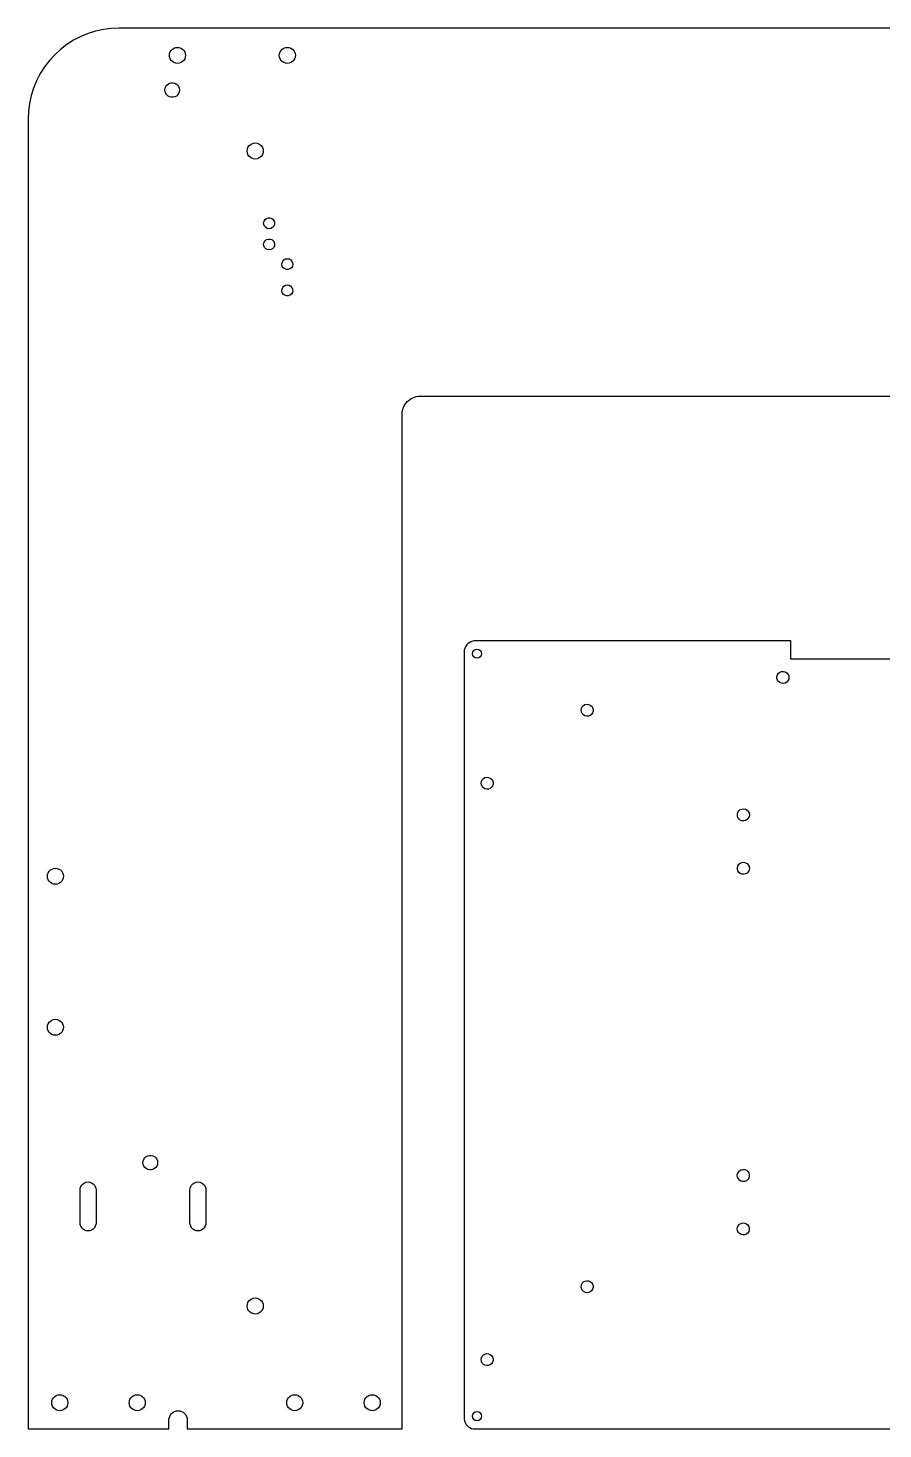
# Model space of a CAD drawing. Header units: metres. Extents: x -234 to 234, y 0 to 384.
# Drawn here: x -234.2 to 0, y 0 to 384 of the extents above; entities that cross this region are included whole.
import ezdxf

# ---------------------------------------------------------------- set-up
doc = ezdxf.new("R2010")
doc.units = ezdxf.units.M

msp = doc.modelspace()

# ---------------------------------------------------------------- linework, layer by layer
for p, q in [((-209.25, 384), (-211.429, 383.905)), ((209.25, 384), (-209.25, 384)), ((-221.75, 380.651), (-223.589, 379.479)), ((-219.815, 381.658), (-221.75, 380.651)), ((-217.8, 382.492), (-219.815, 381.658)), ((-215.72, 383.148), (-217.8, 382.492)), ((-213.591, 383.62), (-215.72, 383.148)), ((-211.429, 383.905), (-213.591, 383.62)), ((-226.928, 376.678), (-228.401, 375.07)), ((-225.32, 378.151), (-226.928, 376.678)), ((-223.589, 379.479), (-225.32, 378.151)), ((-195.5, 376.5), (-195.445, 376.99)), ((-195.445, 376.01), (-195.5, 376.5)), ((-195.445, 376.99), (-195.282, 377.455)), ((-195.282, 377.455), (-195.02, 377.872)), ((-195.02, 377.872), (-194.672, 378.22)), ((-194.672, 378.22), (-194.255, 378.482)), ((-194.255, 378.482), (-193.79, 378.645)), ((-193.79, 378.645), (-193.3, 378.7)), ((-193.3, 378.7), (-192.81, 378.645)), ((-192.81, 378.645), (-192.345, 378.482)), ((-192.345, 378.482), (-191.928, 378.22)), ((-191.928, 378.22), (-191.58, 377.872)), ((-191.58, 377.872), (-191.318, 377.455)), ((-191.318, 377.455), (-191.155, 376.99)), ((-191.155, 376.99), (-191.1, 376.5)), ((-191.1, 376.5), (-191.155, 376.01)), ((-165.4, 376.5), (-165.345, 376.99)), ((-165.345, 376.01), (-165.4, 376.5)), ((-165.345, 376.99), (-165.182, 377.455)), ((-165.182, 377.455), (-164.92, 377.872)), ((-164.92, 377.872), (-164.572, 378.22)), ((-164.572, 378.22), (-164.155, 378.482)), ((-164.155, 378.482), (-163.69, 378.645)), ((-163.69, 378.645), (-163.2, 378.7)), ((-163.2, 378.7), (-162.71, 378.645)), ((-162.71, 378.645), (-162.245, 378.482)), ((-162.245, 378.482), (-161.828, 378.22)), ((-161.828, 378.22), (-161.48, 377.872)), ((-161.48, 377.872), (-161.218, 377.455)), ((-161.218, 377.455), (-161.055, 376.99)), ((-161.055, 376.99), (-161, 376.5)), ((-161, 376.5), (-161.055, 376.01)), ((-229.729, 373.339), (-230.901, 371.5)), ((-228.401, 375.07), (-229.729, 373.339)), ((-195.282, 375.545), (-195.445, 376.01)), ((-195.02, 375.128), (-195.282, 375.545)), ((-194.672, 374.78), (-195.02, 375.128)), ((-194.255, 374.518), (-194.672, 374.78)), ((-193.79, 374.355), (-194.255, 374.518)), ((-193.3, 374.3), (-193.79, 374.355)), ((-192.81, 374.355), (-193.3, 374.3)), ((-192.345, 374.518), (-192.81, 374.355)), ((-191.928, 374.78), (-192.345, 374.518)), ((-191.58, 375.128), (-191.928, 374.78)), ((-191.318, 375.545), (-191.58, 375.128)), ((-191.155, 376.01), (-191.318, 375.545)), ((-165.182, 375.545), (-165.345, 376.01)), ((-164.92, 375.128), (-165.182, 375.545)), ((-164.572, 374.78), (-164.92, 375.128)), ((-164.155, 374.518), (-164.572, 374.78)), ((-163.69, 374.355), (-164.155, 374.518)), ((-163.2, 374.3), (-163.69, 374.355)), ((-162.71, 374.355), (-163.2, 374.3)), ((-162.245, 374.518), (-162.71, 374.355)), ((-161.828, 374.78), (-162.245, 374.518)), ((-161.48, 375.128), (-161.828, 374.78)), ((-161.218, 375.545), (-161.48, 375.128)), ((-161.055, 376.01), (-161.218, 375.545)), ((-231.908, 369.565), (-232.742, 367.55)), ((-230.901, 371.5), (-231.908, 369.565)), ((-196.247, 368.326), (-195.886, 368.646)), ((-195.886, 368.646), (-195.459, 368.87)), ((-195.459, 368.87), (-194.991, 368.985)), ((-194.991, 368.985), (-194.509, 368.985)), ((-194.509, 368.985), (-194.041, 368.87)), ((-194.041, 368.87), (-193.614, 368.646)), ((-193.614, 368.646), (-193.253, 368.326)), ((-233.398, 365.47), (-233.87, 363.341)), ((-232.742, 367.55), (-233.398, 365.47)), ((-196.75, 367), (-196.692, 367.479)), ((-196.692, 366.521), (-196.75, 367)), ((-196.692, 367.479), (-196.521, 367.929)), ((-196.521, 366.071), (-196.692, 366.521)), ((-196.521, 367.929), (-196.247, 368.326)), ((-196.247, 365.674), (-196.521, 366.071)), ((-195.886, 365.354), (-196.247, 365.674)), ((-195.459, 365.13), (-195.886, 365.354)), ((-194.991, 365.015), (-195.459, 365.13)), ((-194.509, 365.015), (-194.991, 365.015)), ((-194.041, 365.13), (-194.509, 365.015)), ((-193.614, 365.354), (-194.041, 365.13)), ((-193.253, 365.674), (-193.614, 365.354)), ((-193.253, 368.326), (-192.979, 367.929)), ((-192.979, 366.071), (-193.253, 365.674)), ((-192.979, 367.929), (-192.808, 367.479)), ((-192.808, 366.521), (-192.979, 366.071)), ((-192.808, 367.479), (-192.75, 367)), ((-192.75, 367), (-192.808, 366.521)), ((-234.155, 361.179), (-234.25, 359)), ((-233.87, 363.341), (-234.155, 361.179)), ((-234.25, 359), (-234.25, 0)), ((-174.2, 350.29), (-174.145, 350.78)), ((-174.145, 349.8), (-174.2, 350.29)), ((-174.145, 350.78), (-173.982, 351.245)), ((-173.982, 349.335), (-174.145, 349.8)), ((-173.982, 351.245), (-173.72, 351.662)), ((-173.72, 351.662), (-173.372, 352.01)), ((-173.372, 352.01), (-172.955, 352.272)), ((-172.955, 352.272), (-172.49, 352.435)), ((-172.49, 352.435), (-172, 352.49)), ((-172, 352.49), (-171.51, 352.435)), ((-171.51, 352.435), (-171.045, 352.272)), ((-171.045, 352.272), (-170.628, 352.01)), ((-170.628, 352.01), (-170.28, 351.662)), ((-170.28, 351.662), (-170.018, 351.245)), ((-170.018, 351.245), (-169.855, 350.78)), ((-169.855, 349.8), (-170.018, 349.335)), ((-169.855, 350.78), (-169.8, 350.29)), ((-169.8, 350.29), (-169.855, 349.8)), ((-173.72, 348.918), (-173.982, 349.335)), ((-173.372, 348.57), (-173.72, 348.918)), ((-172.955, 348.308), (-173.372, 348.57)), ((-172.49, 348.145), (-172.955, 348.308)), ((-172, 348.09), (-172.49, 348.145)), ((-171.51, 348.145), (-172, 348.09)), ((-171.045, 348.308), (-171.51, 348.145)), ((-170.628, 348.57), (-171.045, 348.308)), ((-170.28, 348.918), (-170.628, 348.57)), ((-170.018, 349.335), (-170.28, 348.918)), ((-169.695, 330.604), (-169.574, 331.083)), ((-169.654, 330.112), (-169.695, 330.604)), ((-169.574, 331.083), (-169.304, 331.496)), ((-169.304, 331.496), (-168.914, 331.799)), ((-168.914, 331.799), (-168.447, 331.96)), ((-168.447, 331.96), (-167.953, 331.96)), ((-167.953, 331.96), (-167.486, 331.799)), ((-167.486, 331.799), (-167.096, 331.496)), ((-167.096, 331.496), (-166.826, 331.083)), ((-166.826, 331.083), (-166.705, 330.604)), ((-166.705, 330.604), (-166.746, 330.112)), ((-169.456, 329.66), (-169.654, 330.112)), ((-169.121, 329.296), (-169.456, 329.66)), ((-168.687, 329.061), (-169.121, 329.296)), ((-168.2, 328.98), (-168.687, 329.061)), ((-167.713, 329.061), (-168.2, 328.98)), ((-167.279, 329.296), (-167.713, 329.061)), ((-166.944, 329.66), (-167.279, 329.296)), ((-166.746, 330.112), (-166.944, 329.66)), ((-169.695, 324.804), (-169.574, 325.283)), ((-169.654, 324.312), (-169.695, 324.804)), ((-169.456, 323.86), (-169.654, 324.312)), ((-169.574, 325.283), (-169.304, 325.696)), ((-169.121, 323.496), (-169.456, 323.86)), ((-169.304, 325.696), (-168.914, 325.999)), ((-168.687, 323.261), (-169.121, 323.496)), ((-168.914, 325.999), (-168.447, 326.16)), ((-168.2, 323.18), (-168.687, 323.261)), ((-168.447, 326.16), (-167.953, 326.16)), ((-167.713, 323.261), (-168.2, 323.18)), ((-167.953, 326.16), (-167.486, 325.999)), ((-167.279, 323.496), (-167.713, 323.261)), ((-167.486, 325.999), (-167.096, 325.696)), ((-166.944, 323.86), (-167.279, 323.496)), ((-167.096, 325.696), (-166.826, 325.283)), ((-166.746, 324.312), (-166.944, 323.86)), ((-166.826, 325.283), (-166.705, 324.804)), ((-166.705, 324.804), (-166.746, 324.312)), ((-164.695, 319.156), (-164.654, 319.648)), ((-164.574, 318.677), (-164.695, 319.156)), ((-164.654, 319.648), (-164.456, 320.1)), ((-164.456, 320.1), (-164.121, 320.464)), ((-164.121, 320.464), (-163.687, 320.699)), ((-163.687, 320.699), (-163.2, 320.78)), ((-163.2, 320.78), (-162.713, 320.699)), ((-162.713, 320.699), (-162.279, 320.464)), ((-162.279, 320.464), (-161.944, 320.1)), ((-161.944, 320.1), (-161.746, 319.648)), ((-161.705, 319.156), (-161.826, 318.677)), ((-161.746, 319.648), (-161.705, 319.156)), ((-164.304, 318.264), (-164.574, 318.677)), ((-163.914, 317.961), (-164.304, 318.264)), ((-163.447, 317.8), (-163.914, 317.961)), ((-162.953, 317.8), (-163.447, 317.8)), ((-162.486, 317.961), (-162.953, 317.8)), ((-162.096, 318.264), (-162.486, 317.961)), ((-161.826, 318.677), (-162.096, 318.264)), ((-164.695, 311.956), (-164.654, 312.448)), ((-164.574, 311.477), (-164.695, 311.956)), ((-164.654, 312.448), (-164.456, 312.9)), ((-164.304, 311.064), (-164.574, 311.477)), ((-164.456, 312.9), (-164.121, 313.264)), ((-163.914, 310.761), (-164.304, 311.064)), ((-164.121, 313.264), (-163.687, 313.499)), ((-163.687, 313.499), (-163.2, 313.58)), ((-163.2, 313.58), (-162.713, 313.499)), ((-162.713, 313.499), (-162.279, 313.264)), ((-162.096, 311.064), (-162.486, 310.761)), ((-162.279, 313.264), (-161.944, 312.9)), ((-161.826, 311.477), (-162.096, 311.064)), ((-161.944, 312.9), (-161.746, 312.448)), ((-161.705, 311.956), (-161.826, 311.477)), ((-161.746, 312.448), (-161.705, 311.956)), ((-163.447, 310.6), (-163.914, 310.761)), ((-162.953, 310.6), (-163.447, 310.6)), ((-162.486, 310.761), (-162.953, 310.6)), ((-131.255, 280.269), (-131.016, 280.707)), ((-131.016, 280.707), (-130.736, 281.119)), ((-130.736, 281.119), (-130.415, 281.501)), ((-130.415, 281.501), (-130.058, 281.849)), ((-130.058, 281.849), (-129.669, 282.16)), ((-129.669, 282.16), (-129.25, 282.43)), ((-129.25, 282.43), (-128.806, 282.658)), ((-128.806, 282.658), (-128.342, 282.84)), ((-128.342, 282.84), (-127.863, 282.975)), ((-127.863, 282.975), (-127.372, 283.061)), ((-127.372, 283.061), (-126.875, 283.098)), ((-126.875, 283.098), (-126.75, 283.1)), ((-126.75, 283.1), (113.25, 283.1)), ((-131.75, 278.1), (-131.744, 278.349)), ((-131.75, 0), (-131.75, 278.1)), ((-131.744, 278.349), (-131.694, 278.845)), ((-131.694, 278.845), (-131.595, 279.334)), ((-131.595, 279.334), (-131.448, 279.81)), ((-131.448, 279.81), (-131.255, 280.269)), ((-113.782, 215.207), (-114.117, 214.843)), ((-113.391, 215.511), (-113.782, 215.207)), ((-112.955, 215.747), (-113.391, 215.511)), ((-112.486, 215.908), (-112.955, 215.747)), ((-111.998, 215.99), (-112.486, 215.908)), ((-25.26, 215.994), (-111.998, 215.99)), ((-25.26, 211), (-25.26, 215.994)), ((-114.709, 213.494), (-114.75, 213)), ((-114.75, 213), (-114.74, 2.75226)), ((-114.587, 213.974), (-114.709, 213.494)), ((-114.388, 214.428), (-114.587, 213.974)), ((-114.117, 214.843), (-114.388, 214.428)), ((-112.5, 212.5), (-112.405, 212.978)), ((-112.405, 212.022), (-112.5, 212.5)), ((-112.405, 212.978), (-112.134, 213.384)), ((-112.134, 211.616), (-112.405, 212.022)), ((-112.134, 213.384), (-111.728, 213.655)), ((-111.728, 211.345), (-112.134, 211.616)), ((-111.728, 213.655), (-111.25, 213.75)), ((-111.25, 211.25), (-111.728, 211.345)), ((-111.25, 213.75), (-110.772, 213.655)), ((-110.772, 211.345), (-111.25, 211.25)), ((-110.772, 213.655), (-110.366, 213.384)), ((-110.366, 211.616), (-110.772, 211.345)), ((-110.366, 213.384), (-110.095, 212.978)), ((-110.095, 212.022), (-110.366, 211.616)), ((-110.095, 212.978), (-110, 212.5)), ((-110, 212.5), (-110.095, 212.022)), ((-28.6195, 207.122), (-28.235, 207.429)), ((-28.235, 207.429), (-27.7771, 207.609)), ((-27.7771, 207.609), (-27.2867, 207.645)), ((-27.2867, 207.645), (-26.8072, 207.536)), ((-26.8072, 207.536), (-26.3812, 207.29)), ((11.76, 211), (-25.26, 211)), ((-29.0416, 206.246), (-28.8966, 206.716)), ((-29.0416, 205.754), (-29.0416, 206.246)), ((-28.8966, 205.284), (-29.0416, 205.754)), ((-28.8966, 206.716), (-28.6195, 207.122)), ((-28.6195, 204.878), (-28.8966, 205.284)), ((-28.235, 204.571), (-28.6195, 204.878)), ((-27.7771, 204.391), (-28.235, 204.571)), ((-27.2867, 204.355), (-27.7771, 204.391)), ((-26.8072, 204.464), (-27.2867, 204.355)), ((-26.3812, 204.71), (-26.8072, 204.464)), ((-26.3812, 207.29), (-26.0467, 206.929)), ((-26.0467, 205.071), (-26.3812, 204.71)), ((-26.0467, 206.929), (-25.8333, 206.486)), ((-25.8333, 205.514), (-26.0467, 205.071)), ((-25.8333, 206.486), (-25.76, 206)), ((-25.76, 206), (-25.8333, 205.514)), ((-82.7, 197), (-82.6267, 197.486)), ((-82.6267, 196.514), (-82.7, 197)), ((-82.6267, 197.486), (-82.4133, 197.929)), ((-82.4133, 196.071), (-82.6267, 196.514)), ((-82.4133, 197.929), (-82.0788, 198.29)), ((-82.0788, 195.71), (-82.4133, 196.071)), ((-82.0788, 198.29), (-81.6528, 198.536)), ((-81.6528, 198.536), (-81.1733, 198.645)), ((-81.1733, 198.645), (-80.6828, 198.609)), ((-80.6828, 198.609), (-80.225, 198.429)), ((-80.225, 198.429), (-79.8405, 198.122)), ((-79.8405, 195.878), (-80.225, 195.571)), ((-79.8405, 198.122), (-79.5634, 197.716)), ((-79.5634, 196.284), (-79.8405, 195.878)), ((-79.5634, 197.716), (-79.4184, 197.246)), ((-79.4184, 196.754), (-79.5634, 196.284)), ((-79.4184, 197.246), (-79.4184, 196.754)), ((-81.6528, 195.464), (-82.0788, 195.71)), ((-81.1733, 195.355), (-81.6528, 195.464)), ((-80.6828, 195.391), (-81.1733, 195.355)), ((-80.225, 195.571), (-80.6828, 195.391)), ((-110.1, 177), (-110.027, 177.486)), ((-110.027, 176.514), (-110.1, 177)), ((-110.027, 177.486), (-109.813, 177.929)), ((-109.813, 177.929), (-109.479, 178.29)), ((-109.479, 178.29), (-109.053, 178.536)), ((-109.053, 178.536), (-108.573, 178.645)), ((-108.573, 178.645), (-108.083, 178.609)), ((-108.083, 178.609), (-107.625, 178.429)), ((-107.625, 178.429), (-107.24, 178.122)), ((-107.24, 178.122), (-106.963, 177.716)), ((-106.963, 177.716), (-106.818, 177.246)), ((-106.818, 176.754), (-106.963, 176.284)), ((-106.818, 177.246), (-106.818, 176.754)), ((-109.813, 176.071), (-110.027, 176.514)), ((-109.479, 175.71), (-109.813, 176.071)), ((-109.053, 175.464), (-109.479, 175.71)), ((-108.573, 175.355), (-109.053, 175.464)), ((-108.083, 175.391), (-108.573, 175.355)), ((-107.625, 175.571), (-108.083, 175.391)), ((-107.24, 175.878), (-107.625, 175.571)), ((-106.963, 176.284), (-107.24, 175.878)), ((-39.8916, 168.57), (-39.7466, 169.04)), ((-39.7466, 169.04), (-39.4695, 169.447)), ((-39.4695, 169.447), (-39.085, 169.754)), ((-39.085, 169.754), (-38.6272, 169.933)), ((-38.6272, 169.933), (-38.1367, 169.97)), ((-38.1367, 169.97), (-37.6572, 169.861)), ((-37.6572, 169.861), (-37.2312, 169.615)), ((-37.2312, 169.615), (-36.8967, 169.254)), ((-36.8967, 169.254), (-36.6833, 168.811)), ((-39.8916, 168.079), (-39.8916, 168.57)), ((-39.7466, 167.609), (-39.8916, 168.079)), ((-39.4695, 167.202), (-39.7466, 167.609)), ((-39.085, 166.896), (-39.4695, 167.202)), ((-38.6272, 166.716), (-39.085, 166.896)), ((-38.1367, 166.679), (-38.6272, 166.716)), ((-37.6572, 166.789), (-38.1367, 166.679)), ((-37.2312, 167.035), (-37.6572, 166.789)), ((-36.8967, 167.395), (-37.2312, 167.035)), ((-36.6833, 167.838), (-36.8967, 167.395)), ((-36.6833, 168.811), (-36.61, 168.325)), ((-36.61, 168.325), (-36.6833, 167.838)), ((-227.705, 153.482), (-227.24, 153.645)), ((-227.24, 153.645), (-226.75, 153.7)), ((-226.75, 153.7), (-226.26, 153.645)), ((-226.26, 153.645), (-225.795, 153.482)), ((-39.8916, 153.921), (-39.7466, 154.391)), ((-39.8916, 153.429), (-39.8916, 153.921)), ((-39.7466, 154.391), (-39.4695, 154.798)), ((-39.4695, 154.798), (-39.085, 155.104)), ((-39.085, 155.104), (-38.6272, 155.284)), ((-38.6272, 155.284), (-38.1367, 155.321)), ((-38.1367, 155.321), (-37.6572, 155.211)), ((-37.6572, 155.211), (-37.2312, 154.965)), ((-37.2312, 154.965), (-36.8967, 154.605)), ((-36.8967, 154.605), (-36.6833, 154.162)), ((-36.6833, 154.162), (-36.61, 153.675)), ((-36.61, 153.675), (-36.6833, 153.189)), ((-228.95, 151.5), (-228.895, 151.99)), ((-228.895, 151.01), (-228.95, 151.5)), ((-228.895, 151.99), (-228.732, 152.455)), ((-228.732, 150.545), (-228.895, 151.01)), ((-228.732, 152.455), (-228.47, 152.872)), ((-228.47, 150.128), (-228.732, 150.545)), ((-228.47, 152.872), (-228.122, 153.22)), ((-228.122, 149.78), (-228.47, 150.128)), ((-228.122, 153.22), (-227.705, 153.482)), ((-227.705, 149.518), (-228.122, 149.78)), ((-225.795, 153.482), (-225.378, 153.22)), ((-225.378, 149.78), (-225.795, 149.518)), ((-225.378, 153.22), (-225.03, 152.872)), ((-225.03, 150.128), (-225.378, 149.78)), ((-225.03, 152.872), (-224.768, 152.455)), ((-224.768, 150.545), (-225.03, 150.128)), ((-224.768, 152.455), (-224.605, 151.99)), ((-224.605, 151.01), (-224.768, 150.545)), ((-224.605, 151.99), (-224.55, 151.5)), ((-224.55, 151.5), (-224.605, 151.01)), ((-39.7466, 152.96), (-39.8916, 153.429)), ((-39.4695, 152.553), (-39.7466, 152.96)), ((-39.085, 152.246), (-39.4695, 152.553)), ((-38.6272, 152.067), (-39.085, 152.246)), ((-38.1367, 152.03), (-38.6272, 152.067)), ((-37.6572, 152.139), (-38.1367, 152.03)), ((-37.2312, 152.385), (-37.6572, 152.139)), ((-36.8967, 152.746), (-37.2312, 152.385)), ((-36.6833, 153.189), (-36.8967, 152.746)), ((-227.24, 149.355), (-227.705, 149.518)), ((-226.75, 149.3), (-227.24, 149.355)), ((-226.26, 149.355), (-226.75, 149.3)), ((-225.795, 149.518), (-226.26, 149.355)), ((-228.732, 111.055), (-228.47, 111.472)), ((-228.47, 111.472), (-228.122, 111.82)), ((-228.122, 111.82), (-227.705, 112.082)), ((-227.705, 112.082), (-227.24, 112.245)), ((-227.24, 112.245), (-226.75, 112.3)), ((-226.75, 112.3), (-226.26, 112.245)), ((-226.26, 112.245), (-225.795, 112.082)), ((-225.795, 112.082), (-225.378, 111.82)), ((-225.378, 111.82), (-225.03, 111.472)), ((-225.03, 111.472), (-224.768, 111.055)), ((-228.95, 110.1), (-228.895, 110.59)), ((-228.895, 109.61), (-228.95, 110.1)), ((-228.895, 110.59), (-228.732, 111.055)), ((-228.732, 109.145), (-228.895, 109.61)), ((-228.47, 108.728), (-228.732, 109.145)), ((-228.122, 108.38), (-228.47, 108.728)), ((-227.705, 108.118), (-228.122, 108.38)), ((-227.24, 107.955), (-227.705, 108.118)), ((-226.75, 107.9), (-227.24, 107.955)), ((-226.26, 107.955), (-226.75, 107.9)), ((-225.795, 108.118), (-226.26, 107.955)), ((-225.378, 108.38), (-225.795, 108.118)), ((-225.03, 108.728), (-225.378, 108.38)), ((-224.768, 109.145), (-225.03, 108.728)), ((-224.768, 111.055), (-224.605, 110.59)), ((-224.605, 109.61), (-224.768, 109.145)), ((-224.605, 110.59), (-224.55, 110.1)), ((-224.55, 110.1), (-224.605, 109.61)), ((-202.75, 73), (-202.692, 73.4786)), ((-202.692, 72.5214), (-202.75, 73)), ((-202.692, 73.4786), (-202.521, 73.9294)), ((-202.521, 73.9294), (-202.247, 74.3262)), ((-202.247, 74.3262), (-201.886, 74.646)), ((-201.886, 74.646), (-201.459, 74.87)), ((-201.459, 74.87), (-200.991, 74.9854)), ((-200.991, 74.9854), (-200.509, 74.9854)), ((-200.509, 74.9854), (-200.041, 74.87)), ((-200.041, 74.87), (-199.614, 74.646)), ((-199.614, 74.646), (-199.253, 74.3262)), ((-199.253, 74.3262), (-198.979, 73.9294)), ((-198.979, 73.9294), (-198.808, 73.4786)), ((-198.808, 73.4786), (-198.75, 73)), ((-198.75, 73), (-198.808, 72.5214)), ((-202.521, 72.0705), (-202.692, 72.5214)), ((-202.247, 71.6738), (-202.521, 72.0705)), ((-201.886, 71.354), (-202.247, 71.6738)), ((-201.459, 71.13), (-201.886, 71.354)), ((-200.991, 71.0146), (-201.459, 71.13)), ((-200.509, 71.0146), (-200.991, 71.0146)), ((-200.041, 71.13), (-200.509, 71.0146)), ((-199.614, 71.354), (-200.041, 71.13)), ((-199.253, 71.6738), (-199.614, 71.354)), ((-198.979, 72.0705), (-199.253, 71.6738)), ((-198.808, 72.5214), (-198.979, 72.0705)), ((-39.91, 69.4746), (-39.8367, 69.9609)), ((-39.8367, 68.9882), (-39.91, 69.4746)), ((-39.8367, 69.9609), (-39.6233, 70.4041)), ((-39.6233, 70.4041), (-39.2888, 70.7646)), ((-39.2888, 70.7646), (-38.8628, 71.0105)), ((-38.8628, 71.0105), (-38.3833, 71.12)), ((-38.3833, 71.12), (-37.8928, 71.0832)), ((-37.8928, 71.0832), (-37.435, 70.9035)), ((-37.435, 70.9035), (-37.0505, 70.5969)), ((-37.0505, 70.5969), (-36.7734, 70.1905)), ((-36.7734, 70.1905), (-36.6284, 69.7205)), ((-36.6284, 69.2287), (-36.7734, 68.7587)), ((-36.6284, 69.7205), (-36.6284, 69.2287)), ((-220, 65.5), (-219.945, 65.9895)), ((-220, 56.5), (-220, 65.5)), ((-219.945, 65.9895), (-219.782, 66.4545)), ((-219.782, 66.4545), (-219.52, 66.8717)), ((-219.52, 66.8717), (-219.172, 67.22)), ((-219.172, 67.22), (-218.755, 67.4821)), ((-218.755, 67.4821), (-218.29, 67.6448)), ((-218.29, 67.6448), (-217.8, 67.7)), ((-217.8, 67.7), (-217.31, 67.6448)), ((-217.31, 67.6448), (-216.845, 67.4821)), ((-216.845, 67.4821), (-216.428, 67.22)), ((-216.428, 67.22), (-216.08, 66.8717)), ((-216.08, 66.8717), (-215.818, 66.4545)), ((-215.818, 66.4545), (-215.655, 65.9895)), ((-215.655, 65.9895), (-215.6, 65.5)), ((-215.6, 65.5), (-215.6, 56.5)), ((-189.9, 65.5), (-189.845, 65.9895)), ((-189.9, 56.5), (-189.9, 65.5)), ((-189.845, 65.9895), (-189.682, 66.4545)), ((-189.682, 66.4545), (-189.42, 66.8717)), ((-189.42, 66.8717), (-189.072, 67.22)), ((-189.072, 67.22), (-188.655, 67.4821)), ((-188.655, 67.4821), (-188.19, 67.6448)), ((-188.19, 67.6448), (-187.7, 67.7)), ((-187.7, 67.7), (-187.21, 67.6448)), ((-187.21, 67.6448), (-186.745, 67.4821)), ((-186.745, 67.4821), (-186.328, 67.22)), ((-186.328, 67.22), (-185.98, 66.8717)), ((-185.98, 66.8717), (-185.718, 66.4545)), ((-185.718, 66.4545), (-185.555, 65.9895)), ((-185.555, 65.9895), (-185.5, 65.5)), ((-185.5, 65.5), (-185.5, 56.5)), ((-39.6233, 68.5451), (-39.8367, 68.9882)), ((-39.2888, 68.1846), (-39.6233, 68.5451)), ((-38.8628, 67.9386), (-39.2888, 68.1846)), ((-38.3833, 67.8292), (-38.8628, 67.9386)), ((-37.8928, 67.8659), (-38.3833, 67.8292)), ((-37.435, 68.0456), (-37.8928, 67.8659)), ((-37.0505, 68.3523), (-37.435, 68.0456)), ((-36.7734, 68.7587), (-37.0505, 68.3523)), ((-219.945, 56.0105), (-220, 56.5)), ((-219.782, 55.5454), (-219.945, 56.0105)), ((-219.52, 55.1283), (-219.782, 55.5454)), ((-219.172, 54.78), (-219.52, 55.1283)), ((-218.755, 54.5179), (-219.172, 54.78)), ((-218.29, 54.3551), (-218.755, 54.5179)), ((-217.8, 54.3), (-218.29, 54.3551)), ((-217.31, 54.3551), (-217.8, 54.3)), ((-216.845, 54.5179), (-217.31, 54.3551)), ((-216.428, 54.78), (-216.845, 54.5179)), ((-216.08, 55.1283), (-216.428, 54.78)), ((-215.818, 55.5454), (-216.08, 55.1283)), ((-215.655, 56.0105), (-215.818, 55.5454)), ((-215.6, 56.5), (-215.655, 56.0105)), ((-189.845, 56.0105), (-189.9, 56.5)), ((-189.682, 55.5454), (-189.845, 56.0105)), ((-189.42, 55.1283), (-189.682, 55.5454)), ((-189.072, 54.78), (-189.42, 55.1283)), ((-188.655, 54.5179), (-189.072, 54.78)), ((-188.19, 54.3551), (-188.655, 54.5179)), ((-187.7, 54.3), (-188.19, 54.3551)), ((-187.21, 54.3551), (-187.7, 54.3)), ((-186.745, 54.5179), (-187.21, 54.3551)), ((-186.328, 54.78), (-186.745, 54.5179)), ((-185.98, 55.1283), (-186.328, 54.78)), ((-185.718, 55.5454), (-185.98, 55.1283)), ((-185.555, 56.0105), (-185.718, 55.5454)), ((-185.5, 56.5), (-185.555, 56.0105)), ((-39.91, 54.8254), (-39.8367, 55.3118)), ((-39.8367, 54.3391), (-39.91, 54.8254)), ((-39.8367, 55.3118), (-39.6233, 55.7549)), ((-39.6233, 53.8959), (-39.8367, 54.3391)), ((-39.6233, 55.7549), (-39.2888, 56.1154)), ((-39.2888, 53.5354), (-39.6233, 53.8959)), ((-39.2888, 56.1154), (-38.8628, 56.3614)), ((-38.8628, 56.3614), (-38.3833, 56.4708)), ((-38.3833, 56.4708), (-37.8928, 56.434)), ((-37.8928, 56.434), (-37.435, 56.2543)), ((-37.435, 56.2543), (-37.0505, 55.9477)), ((-37.0505, 55.9477), (-36.7734, 55.5413)), ((-36.7734, 54.1095), (-37.0505, 53.7031)), ((-36.7734, 55.5413), (-36.6284, 55.0713)), ((-36.6284, 54.5795), (-36.7734, 54.1095)), ((-36.6284, 55.0713), (-36.6284, 54.5795)), ((-38.8628, 53.2895), (-39.2888, 53.5354)), ((-38.3833, 53.18), (-38.8628, 53.2895)), ((-37.8928, 53.2168), (-38.3833, 53.18)), ((-37.435, 53.3965), (-37.8928, 53.2168)), ((-37.0505, 53.7031), (-37.435, 53.3965)), ((-82.7, 39), (-82.6267, 39.4863)), ((-82.6267, 38.5136), (-82.7, 39)), ((-82.6267, 39.4863), (-82.4133, 39.9295)), ((-82.4133, 38.0705), (-82.6267, 38.5136)), ((-82.4133, 39.9295), (-82.0788, 40.29)), ((-82.0788, 40.29), (-81.6528, 40.5359)), ((-81.6528, 40.5359), (-81.1733, 40.6454)), ((-81.1733, 40.6454), (-80.6828, 40.6086)), ((-80.6828, 40.6086), (-80.225, 40.4289)), ((-80.225, 40.4289), (-79.8405, 40.1223)), ((-79.8405, 40.1223), (-79.5634, 39.7159)), ((-79.5634, 39.7159), (-79.4184, 39.2459)), ((-79.4184, 38.7541), (-79.5634, 38.2841)), ((-79.4184, 39.2459), (-79.4184, 38.7541)), ((-174.145, 34.1995), (-173.982, 34.6645)), ((-173.982, 34.6645), (-173.72, 35.0817)), ((-173.72, 35.0817), (-173.372, 35.43)), ((-173.372, 35.43), (-172.955, 35.6921)), ((-172.955, 35.6921), (-172.49, 35.8548)), ((-172.49, 35.8548), (-172, 35.91)), ((-172, 35.91), (-171.51, 35.8548)), ((-171.51, 35.8548), (-171.045, 35.6921)), ((-171.045, 35.6921), (-170.628, 35.43)), ((-170.628, 35.43), (-170.28, 35.0817)), ((-170.28, 35.0817), (-170.018, 34.6645)), ((-170.018, 34.6645), (-169.855, 34.1995)), ((-82.0788, 37.71), (-82.4133, 38.0705)), ((-81.6528, 37.4641), (-82.0788, 37.71)), ((-81.1733, 37.3546), (-81.6528, 37.4641)), ((-80.6828, 37.3914), (-81.1733, 37.3546)), ((-80.225, 37.571), (-80.6828, 37.3914)), ((-79.8405, 37.8777), (-80.225, 37.571)), ((-79.5634, 38.2841), (-79.8405, 37.8777)), ((-174.2, 33.71), (-174.145, 34.1995)), ((-174.145, 33.2204), (-174.2, 33.71)), ((-173.982, 32.7554), (-174.145, 33.2204)), ((-173.72, 32.3383), (-173.982, 32.7554)), ((-173.372, 31.99), (-173.72, 32.3383)), ((-172.955, 31.7279), (-173.372, 31.99)), ((-172.49, 31.5652), (-172.955, 31.7279)), ((-172, 31.51), (-172.49, 31.5652)), ((-171.51, 31.5652), (-172, 31.51)), ((-171.045, 31.7279), (-171.51, 31.5652)), ((-170.628, 31.99), (-171.045, 31.7279)), ((-170.28, 32.3383), (-170.628, 31.99)), ((-170.018, 32.7554), (-170.28, 32.3383)), ((-169.855, 33.2204), (-170.018, 32.7554)), ((-169.855, 34.1995), (-169.8, 33.71)), ((-169.8, 33.71), (-169.855, 33.2204)), ((-110.1, 19), (-110.027, 19.4863)), ((-110.027, 19.4863), (-109.813, 19.9295)), ((-109.813, 19.9295), (-109.479, 20.29)), ((-109.479, 20.29), (-109.053, 20.5359)), ((-109.053, 20.5359), (-108.573, 20.6454)), ((-108.573, 20.6454), (-108.083, 20.6086)), ((-108.083, 20.6086), (-107.625, 20.4289)), ((-107.625, 20.4289), (-107.24, 20.1223)), ((-107.24, 20.1223), (-106.963, 19.7159)), ((-106.963, 19.7159), (-106.818, 19.2459)), ((-106.818, 19.2459), (-106.818, 18.7541)), ((-110.027, 18.5136), (-110.1, 19)), ((-109.813, 18.0705), (-110.027, 18.5136)), ((-109.479, 17.71), (-109.813, 18.0705)), ((-109.053, 17.4641), (-109.479, 17.71)), ((-108.573, 17.3546), (-109.053, 17.4641)), ((-108.083, 17.3914), (-108.573, 17.3546)), ((-107.625, 17.571), (-108.083, 17.3914)), ((-107.24, 17.8777), (-107.625, 17.571)), ((-106.963, 18.2841), (-107.24, 17.8777)), ((-106.818, 18.7541), (-106.963, 18.2841)), ((-227.75, 7.2), (-227.695, 7.68954)), ((-227.695, 7.68954), (-227.532, 8.15454)), ((-227.532, 8.15454), (-227.27, 8.57167)), ((-227.27, 8.57167), (-226.922, 8.92003)), ((-226.922, 8.92003), (-226.505, 9.18213)), ((-226.505, 9.18213), (-226.04, 9.34483)), ((-226.04, 9.34483), (-225.55, 9.39999)), ((-225.55, 9.39999), (-225.06, 9.34483)), ((-225.06, 9.34483), (-224.595, 9.18213)), ((-224.595, 9.18213), (-224.178, 8.92003)), ((-224.178, 8.92003), (-223.83, 8.57167)), ((-223.83, 8.57167), (-223.568, 8.15454)), ((-223.568, 8.15454), (-223.405, 7.68954)), ((-223.405, 7.68954), (-223.35, 7.2)), ((-206.53, 7.2), (-206.475, 7.68954)), ((-206.475, 7.68954), (-206.312, 8.15454)), ((-206.312, 8.15454), (-206.05, 8.57167)), ((-206.05, 8.57167), (-205.702, 8.92003)), ((-205.702, 8.92003), (-205.285, 9.18213)), ((-205.285, 9.18213), (-204.82, 9.34483)), ((-204.82, 9.34483), (-204.33, 9.39999)), ((-204.33, 9.39999), (-203.84, 9.34483)), ((-203.84, 9.34483), (-203.375, 9.18213)), ((-203.375, 9.18213), (-202.958, 8.92003)), ((-202.958, 8.92003), (-202.61, 8.57167)), ((-202.61, 8.57167), (-202.348, 8.15454)), ((-202.348, 8.15454), (-202.185, 7.68954)), ((-202.185, 7.68954), (-202.13, 7.2)), ((-163.37, 7.2), (-163.315, 7.68954)), ((-163.315, 7.68954), (-163.152, 8.15454)), ((-163.152, 8.15454), (-162.89, 8.57167)), ((-162.89, 8.57167), (-162.542, 8.92003)), ((-162.542, 8.92003), (-162.125, 9.18213)), ((-162.125, 9.18213), (-161.66, 9.34483)), ((-161.66, 9.34483), (-161.17, 9.39999)), ((-161.17, 9.39999), (-160.68, 9.34483)), ((-160.68, 9.34483), (-160.215, 9.18213)), ((-160.215, 9.18213), (-159.798, 8.92003)), ((-159.798, 8.92003), (-159.45, 8.57167)), ((-159.45, 8.57167), (-159.188, 8.15454)), ((-159.188, 8.15454), (-159.025, 7.68954)), ((-159.025, 7.68954), (-158.97, 7.2)), ((-142.15, 7.2), (-142.095, 7.68954)), ((-142.095, 7.68954), (-141.932, 8.15454)), ((-141.932, 8.15454), (-141.67, 8.57167)), ((-141.67, 8.57167), (-141.322, 8.92003)), ((-141.322, 8.92003), (-140.905, 9.18213)), ((-140.905, 9.18213), (-140.44, 9.34483)), ((-140.44, 9.34483), (-139.95, 9.39999)), ((-139.95, 9.39999), (-139.46, 9.34483)), ((-139.46, 9.34483), (-138.995, 9.18213)), ((-138.995, 9.18213), (-138.578, 8.92003)), ((-138.578, 8.92003), (-138.23, 8.57167)), ((-138.23, 8.57167), (-137.968, 8.15454)), ((-137.968, 8.15454), (-137.805, 7.68954)), ((-137.805, 7.68954), (-137.75, 7.2)), ((-227.695, 6.71045), (-227.75, 7.2)), ((-227.532, 6.24545), (-227.695, 6.71045)), ((-227.27, 5.82831), (-227.532, 6.24545)), ((-226.922, 5.47997), (-227.27, 5.82831)), ((-226.505, 5.21786), (-226.922, 5.47997)), ((-226.04, 5.05515), (-226.505, 5.21786)), ((-225.55, 4.99998), (-226.04, 5.05515)), ((-225.06, 5.05515), (-225.55, 4.99998)), ((-224.595, 5.21786), (-225.06, 5.05515)), ((-224.178, 5.47997), (-224.595, 5.21786)), ((-223.83, 5.82831), (-224.178, 5.47997)), ((-223.568, 6.24545), (-223.83, 5.82831)), ((-223.405, 6.71045), (-223.568, 6.24545)), ((-223.35, 7.2), (-223.405, 6.71045)), ((-206.475, 6.71045), (-206.53, 7.2)), ((-206.312, 6.24545), (-206.475, 6.71045)), ((-206.05, 5.82831), (-206.312, 6.24545)), ((-205.702, 5.47997), (-206.05, 5.82831)), ((-205.285, 5.21786), (-205.702, 5.47997)), ((-204.82, 5.05515), (-205.285, 5.21786)), ((-204.33, 4.99998), (-204.82, 5.05515)), ((-203.84, 5.05515), (-204.33, 4.99998)), ((-203.375, 5.21786), (-203.84, 5.05515)), ((-202.958, 5.47997), (-203.375, 5.21786)), ((-202.61, 5.82831), (-202.958, 5.47997)), ((-202.348, 6.24545), (-202.61, 5.82831)), ((-202.185, 6.71045), (-202.348, 6.24545)), ((-202.13, 7.2), (-202.185, 6.71045)), ((-195.44, 3.4567), (-195.209, 3.88892)), ((-195.209, 3.88892), (-194.898, 4.26776)), ((-194.898, 4.26776), (-194.519, 4.57866)), ((-194.519, 4.57866), (-194.087, 4.80969)), ((-194.087, 4.80969), (-193.618, 4.95195)), ((-193.618, 4.95195), (-193.13, 5)), ((-193.13, 5), (-192.642, 4.95195)), ((-192.642, 4.95195), (-192.173, 4.80969)), ((-192.173, 4.80969), (-191.741, 4.57866)), ((-191.741, 4.57866), (-191.362, 4.26776)), ((-191.362, 4.26776), (-191.051, 3.88892)), ((-191.051, 3.88892), (-190.82, 3.4567)), ((-163.315, 6.71045), (-163.37, 7.2)), ((-163.152, 6.24545), (-163.315, 6.71045)), ((-162.89, 5.82831), (-163.152, 6.24545)), ((-162.542, 5.47997), (-162.89, 5.82831)), ((-162.125, 5.21786), (-162.542, 5.47997)), ((-161.66, 5.05515), (-162.125, 5.21786)), ((-161.17, 4.99998), (-161.66, 5.05515)), ((-160.68, 5.05515), (-161.17, 4.99998)), ((-160.215, 5.21786), (-160.68, 5.05515)), ((-159.798, 5.47997), (-160.215, 5.21786)), ((-159.45, 5.82831), (-159.798, 5.47997)), ((-159.188, 6.24545), (-159.45, 5.82831)), ((-159.025, 6.71045), (-159.188, 6.24545)), ((-158.97, 7.2), (-159.025, 6.71045)), ((-142.095, 6.71045), (-142.15, 7.2)), ((-141.932, 6.24545), (-142.095, 6.71045)), ((-141.67, 5.82831), (-141.932, 6.24545)), ((-141.322, 5.47997), (-141.67, 5.82831)), ((-140.905, 5.21786), (-141.322, 5.47997)), ((-140.44, 5.05515), (-140.905, 5.21786)), ((-139.95, 4.99998), (-140.44, 5.05515)), ((-139.46, 5.05515), (-139.95, 4.99998)), ((-138.995, 5.21786), (-139.46, 5.05515)), ((-138.578, 5.47997), (-138.995, 5.21786)), ((-138.23, 5.82831), (-138.578, 5.47997)), ((-137.968, 6.24545), (-138.23, 5.82831)), ((-137.805, 6.71045), (-137.968, 6.24545)), ((-137.75, 7.2), (-137.805, 6.71045)), ((-112.5, 3.5), (-112.405, 3.97835)), ((-112.405, 3.97835), (-112.134, 4.38388)), ((-112.134, 4.38388), (-111.728, 4.65485)), ((-111.728, 4.65485), (-111.25, 4.75)), ((-111.25, 4.75), (-110.772, 4.65485)), ((-110.772, 4.65485), (-110.366, 4.38388)), ((-110.366, 4.38388), (-110.095, 3.97835)), ((-110.095, 3.97835), (-110, 3.5)), ((-234.25, 0), (-195.63, 0)), ((-195.63, 2.5), (-195.582, 2.98772)), ((-195.63, 0), (-195.63, 2.5)), ((-195.582, 2.98772), (-195.44, 3.4567)), ((-190.82, 3.4567), (-190.678, 2.98772)), ((-190.678, 2.98772), (-190.63, 2.49998)), ((-190.63, 2.49998), (-190.63, 0)), ((-190.63, 0), (-131.75, 0)), ((-114.74, 2.75226), (-114.658, 2.26353)), ((-114.658, 2.26353), (-114.497, 1.79491)), ((-114.497, 1.79491), (-114.261, 1.35915)), ((-114.261, 1.35915), (-113.957, 0.96815)), ((-113.957, 0.96815), (-113.593, 0.63257)), ((-113.593, 0.63257), (-113.178, 0.36157)), ((-113.178, 0.36157), (-112.724, 0.16254)), ((-112.724, 0.16254), (-112.244, 0.04091)), ((-112.405, 3.02164), (-112.5, 3.5)), ((-112.134, 2.6161), (-112.405, 3.02164)), ((-112.244, 0.04091), (-111.75, 0)), ((-111.728, 2.34514), (-112.134, 2.6161)), ((-111.75, 0), (98.4977, 0.01024)), ((-111.25, 2.25), (-111.728, 2.34514)), ((-110.772, 2.34514), (-111.25, 2.25)), ((-110.366, 2.6161), (-110.772, 2.34514)), ((-110.095, 3.02164), (-110.366, 2.6161)), ((-110, 3.5), (-110.095, 3.02164))]:
    msp.add_line(p, q)

doc.saveas('drawing.dxf')
